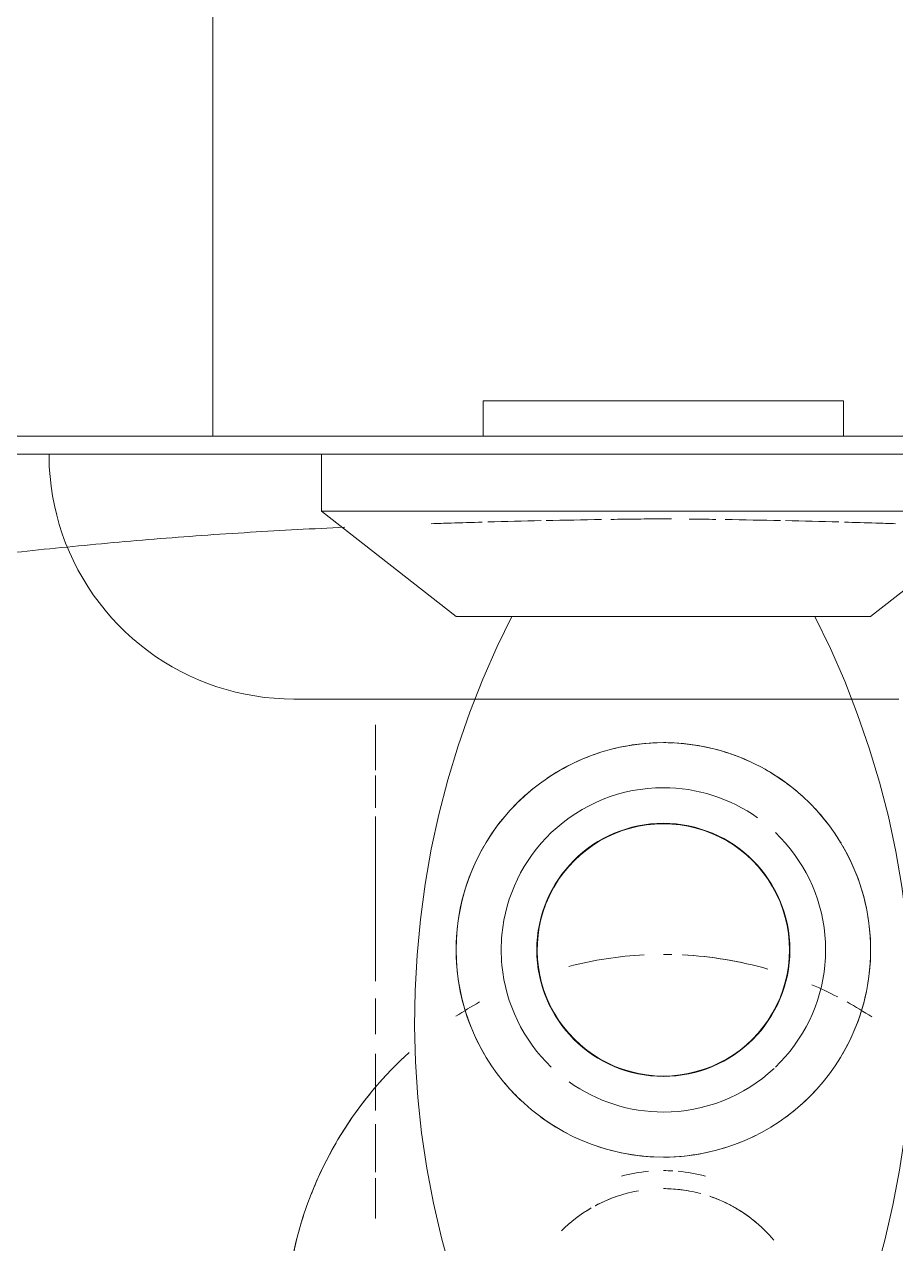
# Model space of a CAD drawing. Header units: millimetres. Extents: x -4000 to 187956, y -58990 to 162485.
# Drawn here: x 157898.7 to 157947, y 1854.7 to 1922.4 of the extents above; entities that cross this region are included whole.
import ezdxf

# ---------------------------------------------------------------- set-up
doc = ezdxf.new("R2010")
doc.units = ezdxf.units.MM
doc.layers.add('A-WALL', color=113, linetype='Continuous', lineweight=13)
doc.layers.add('P-SANR-FIXT', color=6, linetype='Continuous', lineweight=9)

# ---------------------------------------------------------------- blocks, each defined once
blk = doc.blocks.new('C307 - C307-V894-FFS - TANG 1')
at = {"layer": 'P-SANR-FIXT', "color": 90}
for p, q in [((15.976, 40.17), (15.976, 42.403)), ((15.976, 37.168), (15.976, 39.833)), ((-13.064, 13.585), (-12.422, 13.585)), ((-11.296, 13.585), (-9.529, 13.585)), ((-11.078, 13.585), (-10.379, 13.585)), ((-10.379, 13.585), (-9.664, 13.585)), ((-9.664, 13.585), (-8.933, 13.585)), ((-8.733, 13.585), (-9.468, 13.585)), ((-8.933, 13.585), (-8.188, 13.585)), ((-7.985, 13.585), (-8.733, 13.585)), ((-8.188, 13.585), (-7.43, 13.585)), ((-7.223, 13.585), (-7.985, 13.585)), ((-7.43, 13.585), (-6.66, 13.585)), ((-6.45, 13.585), (-7.223, 13.585)), ((-6.66, 13.585), (-5.879, 13.585)), ((-5.666, 13.585), (-6.45, 13.585)), ((-5.902, 13.585), (-3.217, 13.585)), ((-5.879, 13.585), (-5.089, 13.585)), ((-4.874, 13.585), (-5.666, 13.585)), ((-4.073, 13.585), (-4.874, 13.585)), ((-4.634, 13.585), (-3.217, 13.585)), ((-3.267, 13.585), (-4.073, 13.585)), ((-3.485, 13.585), (-2.674, 13.585)), ((-2.455, 13.585), (-3.267, 13.585)), ((-2.674, 13.585), (-1.859, 13.585)), ((-1.639, 13.585), (-2.455, 13.585)), ((-2.426, 13.585), (-1.094, 13.585)), ((-2.426, 13.585), (-1.094, 13.585)), ((-0.82, 13.585), (-1.639, 13.585)), ((0, 13.585), (-0.82, 13.585)), ((-0.484, 13.585), (0, 13.585)), ((-0.484, 13.585), (0, 13.585)), ((-0.221, 13.585), (0, 13.585)), ((0, 13.585), (0.82, 13.585)), ((0.221, 13.585), (0, 13.585)), ((0, 13.585), (1.403, 13.585)), ((0, 13.585), (1.403, 13.585)), ((1.041, 13.585), (0.221, 13.585)), ((0.82, 13.585), (1.639, 13.585)), ((1.859, 13.585), (1.041, 13.585)), ((1.639, 13.585), (2.455, 13.585)), ((2.674, 13.585), (1.859, 13.585)), ((2.455, 13.585), (3.267, 13.585)), ((3.485, 13.585), (2.674, 13.585)), ((3.267, 13.585), (4.073, 13.585)), ((4.29, 13.585), (3.485, 13.585)), ((4.073, 13.585), (4.874, 13.585)), ((5.089, 13.585), (4.29, 13.585)), ((4.874, 13.585), (5.666, 13.585)), ((5.879, 13.585), (5.089, 13.585)), ((5.666, 13.585), (6.45, 13.585)), ((6.45, 13.585), (7.223, 13.585)), ((7.223, 13.585), (7.985, 13.585)), ((7.985, 13.585), (8.423, 13.585)), ((8.423, 13.585), (8.188, 13.585)), ((8.423, 13.585), (8.733, 13.585)), ((8.733, 13.585), (9.468, 13.585)), ((9.468, 13.585), (10.188, 13.585)), ((9.73, 13.585), (11.296, 13.585)), ((10.188, 13.585), (10.891, 13.585)), ((10.891, 13.585), (11.577, 13.585)), ((11.577, 13.585), (12.245, 13.585)), ((12.245, 13.585), (12.893, 13.585)), ((13.283, 13.585), (15.976, 13.585)), ((23.733, 13.196), (24.258, 13.056)), ((0, 9), (-0.527, 9)), ((0, 9), (-0.527, 9)), ((32.959, 5.425), (33.166, 4.923)), ((0, 3.149), (-0.484, 3.149)), ((-13.657, 0), (-10.568, 0)), ((-12.054, 0), (-10.568, 0)), ((-10.34, 0), (-11.803, 0)), ((-10.34, 0), (-11.803, 0)), ((-10.372, 0), (-7.347, 0)), ((-10.372, 0), (-7.347, 0)), ((-7.098, 0), (-10.144, 0)), ((-7.098, 0), (-10.144, 0)), ((-6.748, 0), (-5.35, 0)), ((-6.731, 0), (-5.35, 0)), ((-5.152, 0), (-6.47, 0)), ((-5.152, 0), (-6.47, 0)), ((-5.215, 0), (-3.507, 0)), ((-5.215, 0), (-3.507, 0)), ((-3.383, 0), (-5.023, 0)), ((-3.383, 0), (-5.023, 0)), ((-2.707, 0), (0, 0)), ((-2.707, 0), (0, 0)), ((0, 0), (-2.613, 0)), ((0, 0), (-2.613, 0)), ((0, 0), (4.469, 0)), ((0, 0), (4.469, 0)), ((4.307, 0), (0, 0)), ((4.307, 0), (0, 0)), ((6.47, 0), (5.152, 0)), ((6.47, 0), (5.152, 0)), ((5.35, 0), (6.731, 0)), ((5.35, 0), (7.347, 0)), ((8.593, 0), (7.098, 0)), ((8.593, 0), (7.098, 0)), ((7.347, 0), (8.823, 0)), ((7.347, 0), (8.823, 0)), ((12.5, 0), (8.631, 0)), ((12.5, 0), (8.631, 0)), ((8.86, 0), (12.771, 0)), ((8.86, 0), (13.657, 0)), ((17.103, 0), (13.492, 0)), ((17.103, 0), (13.492, 0)), ((13.657, 0), (17.044, 0)), ((17.044, 0), (17.337, 0)), ((17.044, 0), (17.337, 0)), ((17.678, 0), (17.32, 0)), ((17.678, 0), (17.32, 0)), ((20.662, 0), (17.678, 0)), ((20.662, 0), (17.678, 0)), ((17.823, 0), (21.156, 0)), ((23.463, 0), (21.651, 0)), ((23.463, 0), (21.651, 0)), ((22.398, 0), (24.104, 0)), ((25, 0), (24.148, 0)), ((25, 0), (24.148, 0)), ((25.777, 0), (29.34, 0)), ((29.522, 0), (34.089, 0)), ((-0.441, -2.966), (0, -2.966))]:
    blk.add_line(p, q, dxfattribs=at)
at = {"layer": 'P-SANR-FIXT', "color": 254}
for p, q in [((15.976, 33.272), (15.976, 36.418)), ((15.976, 30.203), (15.976, 32.174)), ((15.976, 20.098), (15.976, 29.239)), ((15.976, 17.832), (15.976, 19.62)), ((15.976, 15.009), (15.976, 17.532)), ((-12.245, 13.585), (-12.893, 13.585)), ((-11.577, 13.585), (-12.245, 13.585)), ((-10.891, 13.585), (-11.577, 13.585)), ((-11.296, 13.585), (-9.529, 13.585)), ((-10.188, 13.585), (-10.891, 13.585)), ((-9.468, 13.585), (-10.188, 13.585)), ((10.379, 13.585), (9.664, 13.585)), ((9.73, 13.585), (11.296, 13.585)), ((11.078, 13.585), (10.379, 13.585)), ((11.759, 13.585), (11.078, 13.585)), ((12.422, 13.585), (11.759, 13.585)), ((13.064, 13.585), (12.422, 13.585)), ((12.893, 13.585), (13.52, 13.585)), ((13.686, 13.585), (13.064, 13.585)), ((13.154, 13.585), (15.976, 13.585)), ((13.52, 13.585), (14.126, 13.585)), ((14.285, 13.585), (13.686, 13.585)), ((14.126, 13.585), (14.709, 13.585)), ((14.862, 13.585), (14.285, 13.585)), ((14.709, 13.585), (15.268, 13.585)), ((15.415, 13.585), (14.862, 13.585)), ((15.268, 13.585), (15.803, 13.585)), ((15.943, 13.585), (15.415, 13.585)), ((15.803, 13.585), (16.313, 13.585)), ((16.446, 13.585), (15.943, 13.585)), ((16.313, 13.585), (16.797, 13.585)), ((16.923, 13.585), (16.446, 13.585)), ((16.797, 13.585), (17.253, 13.585)), ((17.372, 13.585), (16.923, 13.585)), ((17.253, 13.585), (17.683, 13.585)), ((17.794, 13.585), (17.372, 13.585)), ((17.683, 13.585), (18.084, 13.585)), ((18.187, 13.585), (17.794, 13.585)), ((18.084, 13.585), (18.456, 13.585)), ((18.551, 13.585), (18.187, 13.585)), ((18.456, 13.585), (18.798, 13.585)), ((18.885, 13.585), (18.551, 13.585)), ((18.798, 13.585), (19.11, 13.585)), ((19.19, 13.585), (18.885, 13.585)), ((19.11, 13.585), (19.392, 13.585)), ((19.463, 13.585), (19.19, 13.585)), ((19.392, 13.585), (19.643, 13.585)), ((19.705, 13.585), (19.463, 13.585)), ((19.643, 13.585), (19.862, 13.585)), ((19.916, 13.585), (19.705, 13.585)), ((19.862, 13.585), (20.05, 13.585)), ((20.095, 13.585), (19.916, 13.585)), ((20.05, 13.585), (20.206, 13.585)), ((20.242, 13.585), (20.095, 13.585)), ((20.206, 13.585), (20.329, 13.585)), ((20.356, 13.585), (20.242, 13.585)), ((20.329, 13.585), (20.419, 13.585)), ((20.438, 13.585), (20.356, 13.585)), ((20.419, 13.585), (20.477, 13.585)), ((20.487, 13.585), (20.438, 13.585)), ((20.477, 13.585), (20.503, 13.585)), ((20.504, 13.585), (20.487, 13.585)), ((20.504, 13.585), (21.047, 13.574)), ((21.047, 13.574), (21.59, 13.541)), ((21.59, 13.541), (22.13, 13.487)), ((22.13, 13.487), (22.668, 13.411)), ((22.668, 13.411), (23.203, 13.314)), ((23.203, 13.314), (23.733, 13.196)), ((24.258, 13.056), (24.777, 12.895)), ((24.777, 12.895), (25.289, 12.714)), ((25.289, 12.714), (25.794, 12.513)), ((25.794, 12.513), (26.29, 12.291)), ((26.29, 12.291), (26.777, 12.05)), ((26.777, 12.05), (27.254, 11.789)), ((27.254, 11.789), (27.72, 11.51)), ((27.72, 11.51), (28.174, 11.212)), ((28.174, 11.212), (28.617, 10.896)), ((28.617, 10.896), (29.046, 10.563)), ((29.046, 10.563), (29.462, 10.213)), ((29.462, 10.213), (29.863, 9.847)), ((29.863, 9.847), (30.249, 9.465)), ((-6.261, 9), (-7.971, 9)), ((-5.957, 9), (-7.283, 9)), ((-2.976, 9), (-5.75, 9)), ((-2.947, 9), (-5.52, 9)), ((-0.527, 9), (-2.203, 9)), ((-0.527, 9), (-2.191, 9)), ((0, 9), (-0.527, 9)), ((2.191, 9), (0, 9)), ((2.203, 9), (0, 9)), ((5.52, 9), (2.947, 9)), ((5.75, 9), (2.976, 9)), ((7.283, 9), (5.957, 9)), ((7.971, 9), (6.261, 9)), ((30.249, 9.465), (30.62, 9.067)), ((30.62, 9.067), (30.974, 8.656)), ((30.974, 8.656), (31.312, 8.23)), ((31.312, 8.23), (31.633, 7.791)), ((31.633, 7.791), (31.935, 7.34)), ((31.935, 7.34), (32.22, 6.877)), ((32.22, 6.877), (32.485, 6.403)), ((32.485, 6.403), (32.732, 5.919)), ((32.732, 5.919), (32.959, 5.425)), ((33.166, 4.923), (33.352, 4.412)), ((33.352, 4.412), (33.518, 3.895)), ((33.518, 3.895), (33.664, 3.371)), ((-4.704, 3.149), (-13.418, 3.149)), ((-0.484, 3.149), (-3.702, 3.149)), ((13.418, 3.149), (0, 3.149)), ((33.664, 3.371), (33.788, 2.842)), ((33.788, 2.842), (33.891, 2.309)), ((33.891, 2.309), (33.973, 1.772)), ((33.973, 1.772), (34.033, 1.232)), ((34.033, 1.232), (34.071, 0.69)), ((34.071, 0.69), (34.088, 0.147)), ((-7.262, 0), (-3.702, 0)), ((-5, 0), (-6.74, 0)), ((-3.382, 0), (-5, 0)), ((-2.864, 0), (0, 0)), ((0, 0), (-2.588, 0)), ((0, 0), (4.704, 0)), ((2.588, 0), (0, 0)), ((4.308, 0), (2.588, 0)), ((7.071, 0), (5, 0)), ((5.475, 0), (7.632, 0)), ((13.657, 0), (17.044, 0)), ((17.337, 0), (29.34, 0)), ((29.522, 0), (34.089, 0)), ((34.088, 0.147), (34.089, 0)), ((-7.071, -2.966), (-5, -2.966)), ((-5, -2.966), (-0.441, -2.966)), ((0, -2.966), (5, -2.966)), ((5, -2.966), (7.071, -2.966))]:
    blk.add_line(p, q, dxfattribs=at)
at = {"layer": 'P-SANR-FIXT', "color": 250}
for p, q in [((-11.5, 9), (-18.977, 3.149)), ((-0.527, 9), (-11.5, 9)), ((11.5, 9), (0, 9)), ((18.977, 3.149), (11.5, 9)), ((0, 3.149), (-18.977, 3.149)), ((18.977, 3.149), (0, 3.149)), ((18.977, 0), (18.977, 3.149)), ((-18.977, 0), (0, 0)), ((0, 0), (18.977, 0))]:
    blk.add_line(p, q, dxfattribs=at)
at = {"layer": 'P-SANR-FIXT', "color": 253}
for p, q in [((-8.132, 9), (-9.959, 9)), ((-5.957, 9), (-7.283, 9)), ((-2.947, 9), (-5.52, 9)), ((-0.527, 9), (-2.191, 9)), ((0, 9), (-0.527, 9)), ((2.191, 9), (0, 9)), ((5.52, 9), (2.947, 9)), ((7.283, 9), (5.957, 9)), ((9.959, 9), (8.905, 9)), ((17.532, 3.149), (13.418, 3.149)), ((18.977, 3.149), (18.612, 3.149)), ((-13.418, 0), (-7.632, 0)), ((-7.071, 0), (-10, 0)), ((-7.071, 0), (-10, 0)), ((-3.382, 0), (-6.74, 0)), ((4.308, 0), (-2.588, 0)), ((8.576, 0), (5, 0)), ((8.576, 0), (7.071, 0)), ((7.632, 0), (13.418, 0)), ((10, 0), (8.66, 0)), ((10, 0), (8.66, 0))]:
    blk.add_line(p, q, dxfattribs=at)
at = {"layer": 'P-SANR-FIXT', "color": 252}
for p, q in [((-10, -0.999), (-10, -2.966)), ((10, -2.966), (10, -0.999)), ((25, -23.855), (25, -0.999)), ((-10, -2.966), (10, -2.966)), ((-10, -2.966), (-7.071, -2.966)), ((7.071, -2.966), (10, -2.966))]:
    blk.add_line(p, q, dxfattribs=at)
at = {"layer": 'P-SANR-FIXT', "color": 250, "flags": 128}
for points in [[(-8.41, 9), (-9.272, 10.778), (-10.063, 12.59), (-10.781, 14.432), (-11.424, 16.3), (-11.993, 18.194), (-12.485, 20.108), (-12.9, 22.04), (-13.237, 23.988), (-13.497, 25.947), (-13.678, 27.916), (-13.779, 29.889), (-13.802, 31.866), (-13.746, 33.842), (-13.611, 35.814), (-13.397, 37.779), (-13.105, 39.733), (-12.735, 41.675), (-12.287, 43.6), (-11.763, 45.506), (-11.163, 47.389)], [(11.205, 47.267), (11.8, 45.383), (12.319, 43.475), (12.761, 41.549), (13.126, 39.607), (13.414, 37.651), (13.622, 35.686), (13.752, 33.713), (13.803, 31.737), (13.775, 29.761), (13.668, 27.787), (13.482, 25.82), (13.218, 23.861), (12.875, 21.914), (12.455, 19.983), (11.958, 18.07), (11.385, 16.178), (10.736, 14.311), (10.014, 12.471), (9.219, 10.662), (8.41, 9)]]:
    blk.add_lwpolyline(points, dxfattribs=at)
at = {"layer": 'P-SANR-FIXT', "color": 90, "flags": 128}
for points in [[(-12.422, 13.585), (-11.759, 13.585), (-11.078, 13.585)], [(-5.089, 13.585), (-4.29, 13.585), (-3.485, 13.585)], [(-1.859, 13.585), (-1.041, 13.585), (-0.221, 13.585)], [(8.188, 13.585), (7.43, 13.585), (6.66, 13.585), (5.879, 13.585)], [(9.664, 13.585), (8.933, 13.585), (8.423, 13.585)]]:
    blk.add_lwpolyline(points, dxfattribs=at)
at = {"layer": 'P-SANR-FIXT', "color": 250}
for centre, radius, start, end in [((0, 48.75), 21, 312.16994, 12.26535), ((0, 27.5), 11.5, 90, 270), ((0, 27.5), 11.5, 270, 90), ((0, 27.5), 9, 90, 133.04173), ((0, 27.5), 9, 90, 133.04173), ((0, 27.5), 9, 54.47282, 90), ((0, 27.5), 9, 54.47282, 90), ((0, 27.5), 7.022, 90, 270), ((0, 27.5), 7.022, 270, 90), ((0, 27.5), 9, 174.64349, 185.35651), ((0, 27.5), 9, 174.64349, 185.35651), ((0, 27.5), 9, 354.64349, 5.35651), ((0, 27.5), 9, 354.64349, 5.35651), ((0, 27.5), 9, 270, 313.69491), ((0, 27.5), 9, 270, 313.69491), ((0, 27.5), 9, 234.47282, 270), ((0, 27.5), 9, 234.47282, 270)]:
    blk.add_arc(centre, radius, start, end, dxfattribs=at)
at = {"layer": 'P-SANR-FIXT', "color": 254}
for centre, radius, start, end in [((0, 48.75), 21, 342, 360), ((0, 48.75), 8, 240.50374, 251.25615), ((0, 48.75), 8, 288.67702, 298.15059), ((0, 48.75), 21, 329.85791, 339.34664), ((0, 48.75), 8, 255, 264.13501), ((0, 48.75), 8, 266.84147, 270), ((0, 27.5), 11.5, 90, 116.42096), ((0, 27.5), 11.5, 69.07869, 87.40312), ((0, 48.75), 21, 312.96542, 329.3027), ((0, 27.5), 11.5, 53.63975, 62.28149), ((0, 27.5), 11.5, 126.4043, 137.65084), ((0, 27.5), 11.5, 40.04455, 47.08997), ((0, 27.5), 7, 90, 150), ((0, 27.5), 7, 30, 90), ((0, 27.5), 11.5, 150, 210), ((0, 27.5), 11.5, 330, 30), ((0, 48.75), 21, 242.55135, 246.8923), ((0, 48.75), 21, 253.96386, 267.11157), ((0, 48.75), 21, 272.88843, 284.46483), ((0, 27.5), 7, 210, 270), ((0, 27.5), 7, 270, 330), ((0, 27.5), 7, 330, 331.20218), ((0, 27.5), 11.5, 210.98326, 222.82517), ((0, 27.5), 11.5, 319.81002, 328.13595), ((0, 27.5), 11.5, 227.63976, 240.6053), ((0, 27.5), 11.5, 309.07754, 316.60072), ((0, 27.5), 11.5, 287.2715, 304.11776), ((0, 27.5), 11.5, 245.67723, 267.06316), ((0, 27.5), 11.5, 270, 283.83589)]:
    blk.add_arc(centre, radius, start, end, dxfattribs=at)
at = {"layer": 'P-SANR-FIXT', "color": 90}
for centre, radius, start, end in [((0, 48.75), 8, 225, 240), ((0, 48.75), 8, 300, 315), ((0, 27.5), 11.5, 149.77179, 150), ((0, 27.5), 11.5, 30, 30.22821), ((0, 48.75), 21, 236.5871, 240.95355), ((0, 48.75), 21, 299.04645, 303.24089), ((0, 48.75), 21, 242.55135, 246.8923), ((0, 48.75), 21, 253.96386, 267.05631), ((0, 48.75), 21, 272.88843, 284.46483), ((0, 48.75), 21, 268.72842, 270), ((0, 48.75), 21, 268.72842, 270), ((0, 27.5), 11.5, 267.37334, 270)]:
    blk.add_arc(centre, radius, start, end, dxfattribs=at)
at = {"layer": 'P-SANR-FIXT', "color": 253}
for centre, radius, start, end in [((0, 48.75), 9, 255, 264.75488), ((0, 48.75), 9, 275.24512, 285), ((0, 48.75), 9, 266.64372, 270), ((0, 27.5), 9, 133.69491, 174.64349), ((0, 27.5), 9, 133.69491, 174.64349), ((0, 27.5), 9, 5.35651, 46.30509), ((0, 27.5), 9, 5.35651, 46.30509), ((0, 48.75), 21, 236.5871, 240.95355), ((0, 48.75), 21, 299.04645, 303.24089), ((0, 27.5), 7, 150, 210), ((0, 27.5), 7, 331.20218, 30), ((0, 27.5), 9, 185.35651, 226.30509), ((0, 27.5), 9, 185.35651, 226.30509), ((0, 27.5), 9, 313.69491, 354.64349), ((0, 27.5), 9, 313.69491, 354.64349)]:
    blk.add_arc(centre, radius, start, end, dxfattribs=at)
at = {"layer": 'P-SANR-FIXT', "color": 250}
for points, knots in [([(147.158, 53.548), (141.715, 47.207), (129.301, 35.807), (110.04, 24.615), (92.235, 17.39), (80.045, 13.582), (70.877, 11.275), (65.448, 10.056), (61.248, 9.203), (56.941, 8.397), (52.536, 7.633), (48.753, 7.046), (45.649, 6.609), (43.276, 6.3), (40.864, 6.004), (37.602, 5.618), (33.432, 5.166), (28.273, 4.692), (23.025, 4.319), (19.445, 4.13), (17.669, 4.048)], [-1, -1, -1, -1, -0.8, -0.6, -0.5, -0.4, -0.35, -0.325, -0.3, -0.275, -0.25, -0.225, -0.2125, -0.2, -0.1875, -0.175, -0.15, -0.125, -0.1, -0.07606, -0.07606, -0.07606, -0.07606]), ([(13.761, 0), (14.404, 0), (15.872, 0), (18.13, 0), (20.53, 0), (22.881, 0), (25.948, 0), (29.661, 0), (33.224, 0), (35.989, 0), (38.703, 0), (41.976, 0), (45.718, 0), (49.305, 0), (52.773, 0), (56.114, 0), (60.368, 0), (71.424, 0), (86.209, 0), (99.721, 0), (104.576, 0), (105.935, 0)], [-0.9346148, -0.9346148, -0.9346148, -0.9346148, -0.925, -0.9125, -0.9, -0.8875, -0.875, -0.85, -0.825, -0.8125, -0.8, -0.775, -0.75, -0.725, -0.7, -0.675, -0.65, -0.6, -0.4, -0.2, 0, 0, 0, 0]), ([(13.761, 0), (14.404, 0), (15.872, 0), (18.13, 0), (20.53, 0), (22.881, 0), (25.948, 0), (29.661, 0), (33.224, 0), (35.989, 0), (38.703, 0), (41.976, 0), (45.718, 0), (49.305, 0), (52.773, 0), (56.114, 0), (60.368, 0), (71.424, 0), (86.209, 0), (99.721, 0), (104.576, 0), (105.935, 0)], [-0.9346148, -0.9346148, -0.9346148, -0.9346148, -0.925, -0.9125, -0.9, -0.8875, -0.875, -0.85, -0.825, -0.8125, -0.8, -0.775, -0.75, -0.725, -0.7, -0.675, -0.65, -0.6, -0.4, -0.2, 0, 0, 0, 0])]:
    blk.add_open_spline(points, degree=3, knots=knots, dxfattribs=at)
at = {"layer": 'P-SANR-FIXT', "color": 253}
for points in [[(-6.13, 43.613), (-5.789, 43.207), (-5.408, 42.834), (-4.994, 42.503)], [(1.388, 40.871), (2.22, 41.018), (3.03, 41.299), (3.776, 41.697)], [(-6.781, 3.683), (-7.772, 3.704), (-8.756, 3.728), (-9.733, 3.756)], [(-3.433, 3.621), (-4.464, 3.637), (-5.489, 3.655), (-6.506, 3.677)], [(-1.428, 3.595), (-1.922, 3.6), (-2.415, 3.606), (-2.907, 3.613)], [(0, 3.58), (-0.153, 3.581), (-0.307, 3.583), (-0.46, 3.584)], [(2.907, 3.613), (2.415, 3.606), (1.922, 3.6), (1.428, 3.595)], [(6.506, 3.677), (5.489, 3.655), (4.464, 3.637), (3.433, 3.621)], [(9.733, 3.756), (8.756, 3.728), (7.772, 3.704), (6.781, 3.683)], [(-13.761, 0), (-12.733, 0), (-11.692, 0), (-10.64, 0)], [(-13.761, 0), (-12.733, 0), (-11.692, 0), (-10.64, 0)], [(-10.442, 0), (-9.443, 0), (-8.433, 0), (-7.413, 0)], [(-10.442, 0), (-9.443, 0), (-8.433, 0), (-7.413, 0)]]:
    blk.add_open_spline(points, degree=3, dxfattribs=at)
for points, knots in [([(-4.759, 42.321), (-4.517, 42.141), (-3.831, 41.689), (-3.08, 41.349), (-2.59, 41.181)], [-0.70273633, -0.70273633, -0.70273633, -0.70273633, -0.66666667, -0.60487616, -0.60487616, -0.60487616, -0.60487616]), ([(-10.046, 3.764), (-10.627, 3.781), (-11.575, 3.81), (-12.516, 3.842), (-12.882, 3.854)], [-0.95754419, -0.95754419, -0.95754419, -0.95754419, -0.95, -0.94519309, -0.94519309, -0.94519309, -0.94519309]), ([(12.882, 3.854), (12.516, 3.842), (11.575, 3.81), (10.627, 3.781), (10.046, 3.764)], [-0.05480691, -0.05480691, -0.05480691, -0.05480691, -0.05, -0.04245581, -0.04245581, -0.04245581, -0.04245581]), ([(7.413, 0), (8.501, 0), (10.641, 0), (12.733, 0), (13.761, 0)], [-0.96554428, -0.96554428, -0.96554428, -0.96554428, -0.95, -0.93461475, -0.93461475, -0.93461475, -0.93461475]), ([(7.413, 0), (8.501, 0), (10.641, 0), (12.733, 0), (13.761, 0)], [-0.96554428, -0.96554428, -0.96554428, -0.96554428, -0.95, -0.93461475, -0.93461475, -0.93461475, -0.93461475])]:
    blk.add_open_spline(points, degree=3, knots=knots, dxfattribs=at)
at = {"layer": 'P-SANR-FIXT', "color": 254}
for points in [[(4.001, 41.822), (4.263, 41.974), (4.517, 42.14), (4.76, 42.32)], [(-1.391, 40.872), (-1.076, 40.816), (-0.757, 40.78), (-0.438, 40.762)], [(1.428, 3.595), (0.953, 3.589), (0.477, 3.584), (0, 3.58)], [(-7.042, 0), (-6.503, 0), (-5.96, 0), (-5.414, 0)], [(-7.042, 0), (-6.503, 0), (-5.96, 0), (-5.414, 0)], [(-5.279, 0), (-4.71, 0), (-4.137, 0), (-3.562, 0)], [(-5.279, 0), (-4.71, 0), (-4.137, 0), (-3.562, 0)], [(-2.755, 0), (-1.845, 0), (-0.926, 0), (0, 0)], [(-2.755, 0), (-1.845, 0), (-0.926, 0), (0, 0)], [(0, 0), (1.532, 0), (3.041, 0), (4.529, 0)], [(0, 0), (1.532, 0), (3.041, 0), (4.529, 0)], [(5.414, 0), (6.085, 0), (6.751, 0), (7.413, 0)], [(5.414, 0), (6.085, 0), (6.751, 0), (7.413, 0)], [(22.807, 0), (19.775, 0), (16.713, 0), (13.606, 0)], [(22.807, 0), (19.775, 0), (16.713, 0), (13.606, 0)]]:
    blk.add_open_spline(points, degree=3, dxfattribs=at)
at = {"layer": 'P-SANR-FIXT', "color": 90}
for points in [[(-10.455, 0), (-11.511, 0), (-12.562, 0), (-13.608, 0)], [(-10.455, 0), (-11.511, 0), (-12.562, 0), (-13.608, 0)], [(-7.239, 0), (-8.25, 0), (-9.256, 0), (-10.257, 0)], [(-7.239, 0), (-8.25, 0), (-9.256, 0), (-10.257, 0)], [(-5.267, 0), (-5.803, 0), (-6.338, 0), (-6.872, 0)], [(-5.267, 0), (-5.803, 0), (-6.338, 0), (-6.872, 0)], [(-3.453, 0), (-4.015, 0), (-4.575, 0), (-5.134, 0)], [(-3.453, 0), (-4.015, 0), (-4.575, 0), (-5.134, 0)], [(0, 0), (-0.892, 0), (-1.781, 0), (-2.667, 0)], [(0, 0), (-0.892, 0), (-1.781, 0), (-2.667, 0)], [(4.4, 0), (2.942, 0), (1.476, 0), (0, 0)], [(4.4, 0), (2.942, 0), (1.476, 0), (0, 0)], [(7.24, 0), (6.585, 0), (5.928, 0), (5.268, 0)], [(7.24, 0), (6.585, 0), (5.928, 0), (5.268, 0)]]:
    blk.add_open_spline(points, degree=3, dxfattribs=at)
blk.add_open_spline([(13.606, 0), (12.94, 0), (10.833, 0), (8.703, 0), (7.24, 0)], degree=3, knots=[-0.0653715, -0.0653715, -0.0653715, -0.0653715, -0.05555556, -0.03444848, -0.03444848, -0.03444848, -0.03444848], dxfattribs=at)
blk.add_open_spline([(13.606, 0), (12.94, 0), (10.833, 0), (8.703, 0), (7.24, 0)], degree=3, knots=[-0.0653715, -0.0653715, -0.0653715, -0.0653715, -0.05555556, -0.03444848, -0.03444848, -0.03444848, -0.03444848], dxfattribs=at)
at = {"layer": 'P-SANR-FIXT', "color": 254}
blk.add_open_spline([(44.046, 0), (42.383, 0), (38.996, 0), (31.951, 0), (26.491, 0), (22.807, 0)], degree=3, knots=[-0.2222222, -0.2222222, -0.2222222, -0.2222222, -0.1944444, -0.1666667, -0.1111111, -0.1111111, -0.1111111, -0.1111111], dxfattribs=at)
blk.add_open_spline([(44.046, 0), (42.383, 0), (38.996, 0), (31.951, 0), (26.491, 0), (22.807, 0)], degree=3, knots=[-0.2222222, -0.2222222, -0.2222222, -0.2222222, -0.1944444, -0.1666667, -0.1111111, -0.1111111, -0.1111111, -0.1111111], dxfattribs=at)
blk = doc.blocks.new('C307 - C307-V947-FFS - TANG 1')
at = {"layer": 'P-SANR-FIXT', "color": 90}
for p, q in [((15.976, 40.17), (15.976, 42.403)), ((15.976, 37.168), (15.976, 39.833)), ((-13.064, 13.585), (-12.422, 13.585)), ((-12.422, 13.585), (-11.759, 13.585)), ((-11.759, 13.585), (-11.078, 13.585)), ((-11.296, 13.585), (-9.529, 13.585)), ((-11.078, 13.585), (-10.379, 13.585)), ((-10.379, 13.585), (-9.664, 13.585)), ((-9.664, 13.585), (-8.933, 13.585)), ((-8.733, 13.585), (-9.468, 13.585)), ((-8.933, 13.585), (-8.188, 13.585)), ((-7.985, 13.585), (-8.733, 13.585)), ((-8.188, 13.585), (-7.43, 13.585)), ((-7.223, 13.585), (-7.985, 13.585)), ((-7.43, 13.585), (-6.66, 13.585)), ((-6.45, 13.585), (-7.223, 13.585)), ((-5.666, 13.585), (-6.45, 13.585)), ((-5.902, 13.585), (-3.217, 13.585)), ((-4.874, 13.585), (-5.666, 13.585)), ((-5.089, 13.585), (-4.29, 13.585)), ((-4.073, 13.585), (-4.874, 13.585)), ((-4.634, 13.585), (-3.217, 13.585)), ((-4.29, 13.585), (-3.485, 13.585)), ((-3.267, 13.585), (-4.073, 13.585)), ((-3.485, 13.585), (-2.674, 13.585)), ((-2.455, 13.585), (-3.267, 13.585)), ((-2.674, 13.585), (-1.859, 13.585)), ((-1.639, 13.585), (-2.455, 13.585)), ((-2.426, 13.585), (-1.094, 13.585)), ((-2.426, 13.585), (-1.094, 13.585)), ((-1.859, 13.585), (-1.041, 13.585)), ((-0.82, 13.585), (-1.639, 13.585)), ((-1.041, 13.585), (-0.221, 13.585)), ((0, 13.585), (-0.82, 13.585)), ((-0.484, 13.585), (0, 13.585)), ((-0.484, 13.585), (0, 13.585)), ((-0.221, 13.585), (0, 13.585)), ((0, 13.585), (0.82, 13.585)), ((0.221, 13.585), (0, 13.585)), ((0, 13.585), (1.403, 13.585)), ((0, 13.585), (1.403, 13.585)), ((1.041, 13.585), (0.221, 13.585)), ((0.82, 13.585), (1.639, 13.585)), ((1.859, 13.585), (1.041, 13.585)), ((1.639, 13.585), (2.455, 13.585)), ((2.674, 13.585), (1.859, 13.585)), ((2.455, 13.585), (3.267, 13.585)), ((3.485, 13.585), (2.674, 13.585)), ((3.267, 13.585), (4.073, 13.585)), ((4.29, 13.585), (3.485, 13.585)), ((4.073, 13.585), (4.874, 13.585)), ((5.089, 13.585), (4.29, 13.585)), ((4.874, 13.585), (5.666, 13.585)), ((5.879, 13.585), (5.089, 13.585)), ((5.666, 13.585), (6.45, 13.585)), ((6.66, 13.585), (5.879, 13.585)), ((6.45, 13.585), (7.223, 13.585)), ((7.43, 13.585), (6.66, 13.585)), ((7.223, 13.585), (7.985, 13.585)), ((8.188, 13.585), (7.43, 13.585)), ((7.985, 13.585), (8.423, 13.585)), ((8.423, 13.585), (8.188, 13.585)), ((8.423, 13.585), (8.733, 13.585)), ((8.933, 13.585), (8.423, 13.585)), ((8.733, 13.585), (9.468, 13.585)), ((9.664, 13.585), (8.933, 13.585)), ((9.468, 13.585), (10.188, 13.585)), ((9.73, 13.585), (11.296, 13.585)), ((10.188, 13.585), (10.891, 13.585)), ((10.891, 13.585), (11.577, 13.585)), ((11.577, 13.585), (12.245, 13.585)), ((12.245, 13.585), (12.893, 13.585)), ((13.283, 13.585), (15.976, 13.585)), ((23.733, 13.196), (24.258, 13.056)), ((0, 9), (-0.527, 9)), ((0, 9), (-0.527, 9)), ((32.959, 5.425), (33.166, 4.923)), ((0, 3.149), (-0.484, 3.149)), ((-13.657, 0), (-10.568, 0)), ((-12.054, 0), (-10.568, 0)), ((-10.34, 0), (-11.803, 0)), ((-10.34, 0), (-11.803, 0)), ((-10.372, 0), (-7.347, 0)), ((-10.372, 0), (-7.347, 0)), ((-7.098, 0), (-10.144, 0)), ((-7.098, 0), (-10.144, 0)), ((-6.748, 0), (-5.35, 0)), ((-6.731, 0), (-5.35, 0)), ((-5.152, 0), (-6.47, 0)), ((-5.152, 0), (-6.47, 0)), ((-5.215, 0), (-3.507, 0)), ((-5.215, 0), (-3.507, 0)), ((-3.383, 0), (-5.023, 0)), ((-3.383, 0), (-5.023, 0)), ((-2.707, 0), (0, 0)), ((-2.707, 0), (0, 0)), ((4.307, 0), (-2.613, 0)), ((0, 0), (-2.613, 0)), ((0, 0), (4.469, 0)), ((0, 0), (4.469, 0)), ((4.307, 0), (0, 0)), ((6.47, 0), (5.152, 0)), ((6.47, 0), (5.152, 0)), ((5.35, 0), (6.731, 0)), ((5.35, 0), (7.347, 0)), ((8.593, 0), (7.098, 0)), ((8.593, 0), (7.098, 0)), ((7.347, 0), (8.823, 0)), ((7.347, 0), (8.823, 0)), ((12.5, 0), (8.631, 0)), ((12.5, 0), (8.631, 0)), ((8.86, 0), (12.771, 0)), ((8.86, 0), (13.657, 0)), ((17.103, 0), (13.492, 0)), ((17.103, 0), (13.492, 0)), ((13.657, 0), (17.044, 0)), ((17.044, 0), (17.337, 0)), ((17.044, 0), (17.337, 0)), ((17.678, 0), (17.32, 0)), ((17.678, 0), (17.32, 0)), ((20.662, 0), (17.678, 0)), ((20.662, 0), (17.678, 0)), ((17.823, 0), (21.156, 0)), ((23.463, 0), (21.651, 0)), ((23.463, 0), (21.651, 0)), ((22.398, 0), (24.104, 0)), ((25, 0), (24.148, 0)), ((25, 0), (24.148, 0)), ((25.777, 0), (29.34, 0)), ((29.522, 0), (34.089, 0)), ((-0.441, -2.966), (0, -2.966))]:
    blk.add_line(p, q, dxfattribs=at)
at = {"layer": 'P-SANR-FIXT', "color": 254}
for p, q in [((15.976, 33.272), (15.976, 36.418)), ((15.976, 30.203), (15.976, 32.174)), ((15.976, 20.098), (15.976, 29.239)), ((15.976, 17.832), (15.976, 19.62)), ((15.976, 15.009), (15.976, 17.532)), ((-12.245, 13.585), (-12.893, 13.585)), ((-11.577, 13.585), (-12.245, 13.585)), ((-10.891, 13.585), (-11.577, 13.585)), ((-11.296, 13.585), (-9.529, 13.585)), ((-10.188, 13.585), (-10.891, 13.585)), ((-9.468, 13.585), (-10.188, 13.585)), ((10.379, 13.585), (9.664, 13.585)), ((9.73, 13.585), (11.296, 13.585)), ((11.078, 13.585), (10.379, 13.585)), ((11.759, 13.585), (11.078, 13.585)), ((12.422, 13.585), (11.759, 13.585)), ((13.064, 13.585), (12.422, 13.585)), ((12.893, 13.585), (13.52, 13.585)), ((13.686, 13.585), (13.064, 13.585)), ((13.154, 13.585), (15.976, 13.585)), ((13.52, 13.585), (14.126, 13.585)), ((14.285, 13.585), (13.686, 13.585)), ((14.126, 13.585), (14.709, 13.585)), ((14.862, 13.585), (14.285, 13.585)), ((14.709, 13.585), (15.268, 13.585)), ((15.415, 13.585), (14.862, 13.585)), ((15.268, 13.585), (15.803, 13.585)), ((15.943, 13.585), (15.415, 13.585)), ((15.803, 13.585), (16.313, 13.585)), ((16.446, 13.585), (15.943, 13.585)), ((16.313, 13.585), (16.797, 13.585)), ((16.923, 13.585), (16.446, 13.585)), ((16.797, 13.585), (17.253, 13.585)), ((17.372, 13.585), (16.923, 13.585)), ((17.253, 13.585), (17.683, 13.585)), ((17.794, 13.585), (17.372, 13.585)), ((17.683, 13.585), (18.084, 13.585)), ((18.187, 13.585), (17.794, 13.585)), ((18.084, 13.585), (18.456, 13.585)), ((18.551, 13.585), (18.187, 13.585)), ((18.456, 13.585), (18.798, 13.585)), ((18.885, 13.585), (18.551, 13.585)), ((18.798, 13.585), (19.11, 13.585)), ((19.19, 13.585), (18.885, 13.585)), ((19.11, 13.585), (19.392, 13.585)), ((19.463, 13.585), (19.19, 13.585)), ((19.392, 13.585), (19.643, 13.585)), ((19.705, 13.585), (19.463, 13.585)), ((19.643, 13.585), (19.862, 13.585)), ((19.916, 13.585), (19.705, 13.585)), ((19.862, 13.585), (20.05, 13.585)), ((20.095, 13.585), (19.916, 13.585)), ((20.05, 13.585), (20.206, 13.585)), ((20.242, 13.585), (20.095, 13.585)), ((20.206, 13.585), (20.329, 13.585)), ((20.356, 13.585), (20.242, 13.585)), ((20.329, 13.585), (20.419, 13.585)), ((20.438, 13.585), (20.356, 13.585)), ((20.419, 13.585), (20.477, 13.585)), ((20.487, 13.585), (20.438, 13.585)), ((20.477, 13.585), (20.503, 13.585)), ((20.504, 13.585), (20.487, 13.585)), ((20.504, 13.585), (21.047, 13.574)), ((21.047, 13.574), (21.59, 13.541)), ((21.59, 13.541), (22.13, 13.487)), ((22.13, 13.487), (22.668, 13.411)), ((22.668, 13.411), (23.203, 13.314)), ((23.203, 13.314), (23.733, 13.196)), ((24.258, 13.056), (24.777, 12.895)), ((24.777, 12.895), (25.289, 12.714)), ((25.289, 12.714), (25.794, 12.513)), ((25.794, 12.513), (26.29, 12.291)), ((26.29, 12.291), (26.777, 12.05)), ((26.777, 12.05), (27.254, 11.789)), ((27.254, 11.789), (27.72, 11.51)), ((27.72, 11.51), (28.174, 11.212)), ((28.174, 11.212), (28.617, 10.896)), ((28.617, 10.896), (29.046, 10.563)), ((29.046, 10.563), (29.462, 10.213)), ((29.462, 10.213), (29.863, 9.847)), ((29.863, 9.847), (30.249, 9.465)), ((-6.261, 9), (-7.971, 9)), ((-5.957, 9), (-7.283, 9)), ((-2.976, 9), (-5.75, 9)), ((-2.947, 9), (-5.52, 9)), ((-0.527, 9), (-2.203, 9)), ((-0.527, 9), (-2.191, 9)), ((0, 9), (-0.527, 9)), ((2.191, 9), (0, 9)), ((2.203, 9), (0, 9)), ((5.52, 9), (2.947, 9)), ((5.75, 9), (2.976, 9)), ((7.283, 9), (5.957, 9)), ((7.971, 9), (6.261, 9)), ((30.249, 9.465), (30.62, 9.067)), ((30.62, 9.067), (30.974, 8.656)), ((30.974, 8.656), (31.312, 8.23)), ((31.312, 8.23), (31.633, 7.791)), ((31.633, 7.791), (31.935, 7.34)), ((31.935, 7.34), (32.22, 6.877)), ((32.22, 6.877), (32.485, 6.403)), ((32.485, 6.403), (32.732, 5.919)), ((32.732, 5.919), (32.959, 5.425)), ((33.166, 4.923), (33.352, 4.412)), ((33.352, 4.412), (33.518, 3.895)), ((33.518, 3.895), (33.664, 3.371)), ((-4.704, 3.149), (-13.418, 3.149)), ((-0.484, 3.149), (-3.702, 3.149)), ((13.418, 3.149), (0, 3.149)), ((33.664, 3.371), (33.788, 2.842)), ((33.788, 2.842), (33.891, 2.309)), ((33.891, 2.309), (33.973, 1.772)), ((33.973, 1.772), (34.033, 1.232)), ((34.033, 1.232), (34.071, 0.69)), ((34.071, 0.69), (34.088, 0.147)), ((-7.262, 0), (-3.702, 0)), ((-5, 0), (-6.74, 0)), ((-3.382, 0), (-5, 0)), ((-2.864, 0), (0, 0)), ((0, 0), (-2.588, 0)), ((0, 0), (4.704, 0)), ((2.588, 0), (0, 0)), ((4.308, 0), (2.588, 0)), ((7.071, 0), (5, 0)), ((5.475, 0), (7.632, 0)), ((13.657, 0), (17.044, 0)), ((17.337, 0), (29.34, 0)), ((29.522, 0), (34.089, 0)), ((34.088, 0.147), (34.089, 0)), ((-7.071, -2.966), (-0.441, -2.966)), ((0, -2.966), (7.071, -2.966))]:
    blk.add_line(p, q, dxfattribs=at)
at = {"layer": 'P-SANR-FIXT', "color": 250}
for p, q in [((-11.5, 9), (-18.977, 3.149)), ((-0.527, 9), (-11.5, 9)), ((11.5, 9), (0, 9)), ((18.977, 3.149), (11.5, 9)), ((0, 3.149), (-18.977, 3.149)), ((18.977, 3.149), (0, 3.149)), ((18.977, 0), (18.977, 3.149)), ((-18.977, 0), (0, 0)), ((0, 0), (18.977, 0))]:
    blk.add_line(p, q, dxfattribs=at)
at = {"layer": 'P-SANR-FIXT', "color": 253}
for p, q in [((-8.132, 9), (-9.959, 9)), ((-5.957, 9), (-7.283, 9)), ((-2.947, 9), (-5.52, 9)), ((-0.527, 9), (-2.191, 9)), ((0, 9), (-0.527, 9)), ((2.191, 9), (0, 9)), ((5.52, 9), (2.947, 9)), ((7.283, 9), (5.957, 9)), ((9.959, 9), (8.905, 9)), ((17.532, 3.149), (13.418, 3.149)), ((18.977, 3.149), (18.612, 3.149)), ((-13.418, 0), (-7.632, 0)), ((-7.071, 0), (-10, 0)), ((-7.071, 0), (-10, 0)), ((-3.382, 0), (-6.74, 0)), ((4.308, 0), (-2.588, 0)), ((8.576, 0), (5, 0)), ((8.576, 0), (7.071, 0)), ((7.632, 0), (13.418, 0)), ((10, 0), (8.66, 0)), ((10, 0), (8.66, 0))]:
    blk.add_line(p, q, dxfattribs=at)
at = {"layer": 'P-SANR-FIXT', "color": 252}
for p, q in [((-10, -0.999), (-10, -2.966)), ((10, -2.966), (10, -0.999)), ((25, -23.855), (25, -0.999)), ((-10, -2.966), (10, -2.966)), ((-10, -2.966), (-7.071, -2.966)), ((7.071, -2.966), (10, -2.966))]:
    blk.add_line(p, q, dxfattribs=at)
at = {"layer": 'P-SANR-FIXT', "color": 250, "flags": 128}
for points in [[(-8.41, 9), (-9.272, 10.778), (-10.063, 12.59), (-10.781, 14.432), (-11.424, 16.3), (-11.993, 18.194), (-12.485, 20.108), (-12.9, 22.04), (-13.237, 23.988), (-13.497, 25.947), (-13.678, 27.916), (-13.779, 29.889), (-13.802, 31.866), (-13.746, 33.842), (-13.611, 35.814), (-13.397, 37.779), (-13.105, 39.733), (-12.735, 41.675), (-12.287, 43.6), (-11.763, 45.506), (-11.163, 47.389)], [(11.205, 47.267), (11.8, 45.383), (12.319, 43.475), (12.761, 41.549), (13.126, 39.607), (13.414, 37.651), (13.622, 35.686), (13.752, 33.713), (13.803, 31.737), (13.775, 29.761), (13.668, 27.787), (13.482, 25.82), (13.218, 23.861), (12.875, 21.914), (12.455, 19.983), (11.958, 18.07), (11.385, 16.178), (10.736, 14.311), (10.014, 12.471), (9.219, 10.662), (8.41, 9)]]:
    blk.add_lwpolyline(points, dxfattribs=at)
at = {"layer": 'P-SANR-FIXT', "color": 90, "flags": 128}
blk.add_lwpolyline([(-6.66, 13.585), (-5.879, 13.585), (-5.089, 13.585)], dxfattribs=at)
at = {"layer": 'P-SANR-FIXT', "color": 252, "flags": 128}
blk.add_lwpolyline([(25, -52.251), (25, -50.962), (25, -49.629), (25, -48.255), (25, -46.841), (25, -45.391), (25, -43.907), (25, -42.39), (25, -40.844), (25, -39.271), (25, -37.673), (25, -36.053), (25, -34.413), (25, -32.757), (25, -31.086), (25, -29.404), (25, -27.712), (25, -26.015), (25, -24.314), (25, -23.855)], dxfattribs=at)
at = {"layer": 'P-SANR-FIXT', "color": 250}
for centre, radius, start, end in [((0, 48.75), 21, 312.16994, 12.26535), ((0, 27.5), 11.5, 90, 270), ((0, 27.5), 11.5, 270, 90), ((0, 27.5), 9, 90, 133.04173), ((0, 27.5), 9, 90, 133.04173), ((0, 27.5), 9, 54.47282, 90), ((0, 27.5), 9, 54.47282, 90), ((0, 27.5), 7.022, 90, 270), ((0, 27.5), 7.022, 270, 90), ((0, 27.5), 9, 174.64349, 185.35651), ((0, 27.5), 9, 174.64349, 185.35651), ((0, 27.5), 9, 354.64349, 5.35651), ((0, 27.5), 9, 354.64349, 5.35651), ((0, 27.5), 9, 270, 313.69491), ((0, 27.5), 9, 270, 313.69491), ((0, 27.5), 9, 234.47282, 270), ((0, 27.5), 9, 234.47282, 270)]:
    blk.add_arc(centre, radius, start, end, dxfattribs=at)
at = {"layer": 'P-SANR-FIXT', "color": 254}
for centre, radius, start, end in [((0, 48.75), 21, 342, 360), ((0, 48.75), 8, 240.50374, 251.25615), ((0, 48.75), 8, 288.67702, 298.15059), ((0, 48.75), 21, 329.85791, 339.34664), ((0, 48.75), 8, 255, 264.13501), ((0, 48.75), 8, 266.84147, 270), ((0, 27.5), 11.5, 90, 116.42096), ((0, 27.5), 11.5, 69.07869, 87.40312), ((0, 48.75), 21, 312.96542, 329.3027), ((0, 27.5), 11.5, 53.63975, 62.28149), ((0, 27.5), 11.5, 126.4043, 137.65084), ((0, 27.5), 11.5, 40.04455, 47.08997), ((0, 27.5), 7, 90, 150), ((0, 27.5), 7, 30, 90), ((0, 27.5), 11.5, 150, 210), ((0, 27.5), 11.5, 330, 30), ((0, 48.75), 21, 242.55135, 246.8923), ((0, 48.75), 21, 253.96386, 267.11157), ((0, 48.75), 21, 272.88843, 284.46483), ((0, 27.5), 7, 210, 270), ((0, 27.5), 7, 270, 330), ((0, 27.5), 7, 330, 331.20218), ((0, 27.5), 11.5, 210.98326, 222.82517), ((0, 27.5), 11.5, 319.81002, 328.13595), ((0, 27.5), 11.5, 227.63976, 240.6053), ((0, 27.5), 11.5, 309.07754, 316.60072), ((0, 27.5), 11.5, 287.2715, 304.11776), ((0, 27.5), 11.5, 245.67723, 267.06316), ((0, 27.5), 11.5, 270, 283.83589)]:
    blk.add_arc(centre, radius, start, end, dxfattribs=at)
at = {"layer": 'P-SANR-FIXT', "color": 90}
for centre, radius, start, end in [((0, 48.75), 8, 225, 240), ((0, 48.75), 8, 300, 315), ((0, 27.5), 11.5, 149.77179, 150), ((0, 27.5), 11.5, 30, 30.22821), ((0, 48.75), 21, 236.5871, 240.95355), ((0, 48.75), 21, 299.04645, 303.24089), ((0, 48.75), 21, 242.55135, 246.8923), ((0, 48.75), 21, 253.96386, 267.05631), ((0, 48.75), 21, 272.88843, 284.46483), ((0, 48.75), 21, 268.72842, 270), ((0, 48.75), 21, 268.72842, 270), ((0, 27.5), 11.5, 267.37334, 270)]:
    blk.add_arc(centre, radius, start, end, dxfattribs=at)
at = {"layer": 'P-SANR-FIXT', "color": 253}
for centre, radius, start, end in [((0, 48.75), 9, 255, 264.75488), ((0, 48.75), 9, 275.24512, 285), ((0, 48.75), 9, 266.64372, 270), ((0, 27.5), 9, 133.69491, 174.64349), ((0, 27.5), 9, 133.69491, 174.64349), ((0, 27.5), 9, 5.35651, 46.30509), ((0, 27.5), 9, 5.35651, 46.30509), ((0, 48.75), 21, 236.5871, 240.95355), ((0, 48.75), 21, 299.04645, 303.24089), ((0, 27.5), 7, 150, 210), ((0, 27.5), 7, 331.20218, 30), ((0, 27.5), 9, 185.35651, 226.30509), ((0, 27.5), 9, 185.35651, 226.30509), ((0, 27.5), 9, 313.69491, 354.64349), ((0, 27.5), 9, 313.69491, 354.64349)]:
    blk.add_arc(centre, radius, start, end, dxfattribs=at)
at = {"layer": 'P-SANR-FIXT', "color": 250}
for points, knots in [([(147.158, 53.548), (141.715, 47.207), (129.301, 35.807), (110.04, 24.615), (92.235, 17.39), (80.045, 13.582), (70.877, 11.275), (65.448, 10.056), (61.248, 9.203), (56.941, 8.397), (52.536, 7.633), (48.753, 7.046), (45.649, 6.609), (43.276, 6.3), (40.864, 6.004), (37.602, 5.618), (33.432, 5.166), (28.273, 4.692), (23.025, 4.319), (19.445, 4.13), (17.669, 4.048)], [-1, -1, -1, -1, -0.8, -0.6, -0.5, -0.4, -0.35, -0.325, -0.3, -0.275, -0.25, -0.225, -0.2125, -0.2, -0.1875, -0.175, -0.15, -0.125, -0.1, -0.07606, -0.07606, -0.07606, -0.07606]), ([(13.761, 0), (14.404, 0), (15.872, 0), (18.13, 0), (20.53, 0), (22.881, 0), (25.948, 0), (29.661, 0), (33.224, 0), (35.989, 0), (38.703, 0), (41.976, 0), (45.718, 0), (49.305, 0), (52.773, 0), (56.114, 0), (60.368, 0), (71.424, 0), (86.209, 0), (99.721, 0), (104.576, 0), (105.935, 0)], [-0.9346148, -0.9346148, -0.9346148, -0.9346148, -0.925, -0.9125, -0.9, -0.8875, -0.875, -0.85, -0.825, -0.8125, -0.8, -0.775, -0.75, -0.725, -0.7, -0.675, -0.65, -0.6, -0.4, -0.2, 0, 0, 0, 0]), ([(13.761, 0), (14.404, 0), (15.872, 0), (18.13, 0), (20.53, 0), (22.881, 0), (25.948, 0), (29.661, 0), (33.224, 0), (35.989, 0), (38.703, 0), (41.976, 0), (45.718, 0), (49.305, 0), (52.773, 0), (56.114, 0), (60.368, 0), (71.424, 0), (86.209, 0), (99.721, 0), (104.576, 0), (105.935, 0)], [-0.9346148, -0.9346148, -0.9346148, -0.9346148, -0.925, -0.9125, -0.9, -0.8875, -0.875, -0.85, -0.825, -0.8125, -0.8, -0.775, -0.75, -0.725, -0.7, -0.675, -0.65, -0.6, -0.4, -0.2, 0, 0, 0, 0])]:
    blk.add_open_spline(points, degree=3, knots=knots, dxfattribs=at)
at = {"layer": 'P-SANR-FIXT', "color": 253}
for points in [[(-6.13, 43.613), (-5.789, 43.207), (-5.408, 42.834), (-4.994, 42.503)], [(1.388, 40.871), (2.22, 41.018), (3.03, 41.299), (3.776, 41.697)], [(-6.781, 3.683), (-7.772, 3.704), (-8.756, 3.728), (-9.733, 3.756)], [(-3.433, 3.621), (-4.464, 3.637), (-5.489, 3.655), (-6.506, 3.677)], [(-1.428, 3.595), (-1.922, 3.6), (-2.415, 3.606), (-2.907, 3.613)], [(0, 3.58), (-0.153, 3.581), (-0.307, 3.583), (-0.46, 3.584)], [(2.907, 3.613), (2.415, 3.606), (1.922, 3.6), (1.428, 3.595)], [(6.506, 3.677), (5.489, 3.655), (4.464, 3.637), (3.433, 3.621)], [(9.733, 3.756), (8.756, 3.728), (7.772, 3.704), (6.781, 3.683)], [(-13.761, 0), (-12.733, 0), (-11.692, 0), (-10.64, 0)], [(-13.761, 0), (-12.733, 0), (-11.692, 0), (-10.64, 0)], [(-10.442, 0), (-9.443, 0), (-8.433, 0), (-7.413, 0)], [(-10.442, 0), (-9.443, 0), (-8.433, 0), (-7.413, 0)]]:
    blk.add_open_spline(points, degree=3, dxfattribs=at)
for points, knots in [([(-4.759, 42.321), (-4.517, 42.141), (-3.831, 41.689), (-3.08, 41.349), (-2.59, 41.181)], [-0.70273633, -0.70273633, -0.70273633, -0.70273633, -0.66666667, -0.60487616, -0.60487616, -0.60487616, -0.60487616]), ([(-10.046, 3.764), (-10.627, 3.781), (-11.575, 3.81), (-12.516, 3.842), (-12.882, 3.854)], [-0.95754419, -0.95754419, -0.95754419, -0.95754419, -0.95, -0.94519309, -0.94519309, -0.94519309, -0.94519309]), ([(12.882, 3.854), (12.516, 3.842), (11.575, 3.81), (10.627, 3.781), (10.046, 3.764)], [-0.05480691, -0.05480691, -0.05480691, -0.05480691, -0.05, -0.04245581, -0.04245581, -0.04245581, -0.04245581]), ([(7.413, 0), (8.501, 0), (10.641, 0), (12.733, 0), (13.761, 0)], [-0.96554428, -0.96554428, -0.96554428, -0.96554428, -0.95, -0.93461475, -0.93461475, -0.93461475, -0.93461475]), ([(7.413, 0), (8.501, 0), (10.641, 0), (12.733, 0), (13.761, 0)], [-0.96554428, -0.96554428, -0.96554428, -0.96554428, -0.95, -0.93461475, -0.93461475, -0.93461475, -0.93461475])]:
    blk.add_open_spline(points, degree=3, knots=knots, dxfattribs=at)
at = {"layer": 'P-SANR-FIXT', "color": 254}
for points in [[(4.001, 41.822), (4.263, 41.974), (4.517, 42.14), (4.76, 42.32)], [(-1.391, 40.872), (-1.076, 40.816), (-0.757, 40.78), (-0.438, 40.762)], [(1.428, 3.595), (0.953, 3.589), (0.477, 3.584), (0, 3.58)], [(-7.042, 0), (-6.503, 0), (-5.96, 0), (-5.414, 0)], [(-7.042, 0), (-6.503, 0), (-5.96, 0), (-5.414, 0)], [(-5.279, 0), (-4.71, 0), (-4.137, 0), (-3.562, 0)], [(-5.279, 0), (-4.71, 0), (-4.137, 0), (-3.562, 0)], [(-2.755, 0), (-1.845, 0), (-0.926, 0), (0, 0)], [(-2.755, 0), (-1.845, 0), (-0.926, 0), (0, 0)], [(0, 0), (1.532, 0), (3.041, 0), (4.529, 0)], [(0, 0), (1.532, 0), (3.041, 0), (4.529, 0)], [(5.414, 0), (6.085, 0), (6.751, 0), (7.413, 0)], [(5.414, 0), (6.085, 0), (6.751, 0), (7.413, 0)], [(22.807, 0), (19.775, 0), (16.713, 0), (13.606, 0)], [(22.807, 0), (19.775, 0), (16.713, 0), (13.606, 0)]]:
    blk.add_open_spline(points, degree=3, dxfattribs=at)
at = {"layer": 'P-SANR-FIXT', "color": 90}
for points in [[(-10.455, 0), (-11.511, 0), (-12.562, 0), (-13.608, 0)], [(-10.455, 0), (-11.511, 0), (-12.562, 0), (-13.608, 0)], [(-7.239, 0), (-8.25, 0), (-9.256, 0), (-10.257, 0)], [(-7.239, 0), (-8.25, 0), (-9.256, 0), (-10.257, 0)], [(-5.267, 0), (-5.803, 0), (-6.338, 0), (-6.872, 0)], [(-5.267, 0), (-5.803, 0), (-6.338, 0), (-6.872, 0)], [(-3.453, 0), (-4.015, 0), (-4.575, 0), (-5.134, 0)], [(-3.453, 0), (-4.015, 0), (-4.575, 0), (-5.134, 0)], [(0, 0), (-0.892, 0), (-1.781, 0), (-2.667, 0)], [(0, 0), (-0.892, 0), (-1.781, 0), (-2.667, 0)], [(4.4, 0), (2.942, 0), (1.476, 0), (0, 0)], [(4.4, 0), (2.942, 0), (1.476, 0), (0, 0)], [(7.24, 0), (6.585, 0), (5.928, 0), (5.268, 0)], [(7.24, 0), (6.585, 0), (5.928, 0), (5.268, 0)]]:
    blk.add_open_spline(points, degree=3, dxfattribs=at)
blk.add_open_spline([(13.606, 0), (12.94, 0), (10.833, 0), (8.703, 0), (7.24, 0)], degree=3, knots=[-0.0653715, -0.0653715, -0.0653715, -0.0653715, -0.05555556, -0.03444848, -0.03444848, -0.03444848, -0.03444848], dxfattribs=at)
blk.add_open_spline([(13.606, 0), (12.94, 0), (10.833, 0), (8.703, 0), (7.24, 0)], degree=3, knots=[-0.0653715, -0.0653715, -0.0653715, -0.0653715, -0.05555556, -0.03444848, -0.03444848, -0.03444848, -0.03444848], dxfattribs=at)
at = {"layer": 'P-SANR-FIXT', "color": 254}
blk.add_open_spline([(44.046, 0), (42.383, 0), (38.996, 0), (31.951, 0), (26.491, 0), (22.807, 0)], degree=3, knots=[-0.2222222, -0.2222222, -0.2222222, -0.2222222, -0.1944444, -0.1666667, -0.1111111, -0.1111111, -0.1111111, -0.1111111], dxfattribs=at)
blk.add_open_spline([(44.046, 0), (42.383, 0), (38.996, 0), (31.951, 0), (26.491, 0), (22.807, 0)], degree=3, knots=[-0.2222222, -0.2222222, -0.2222222, -0.2222222, -0.1944444, -0.1666667, -0.1111111, -0.1111111, -0.1111111, -0.1111111], dxfattribs=at)
blk = doc.blocks.new('CMF2_NHAXUONG_A_rvt-1-FFS - TANG 1')
at = {"layer": 'A-WALL', "color": 50, "lineweight": 15}
for p, q in [((158335.054, 1899.5), (157535.054, 1899.501)), ((157929.145, 1899.5), (157930.745, 1899.5)), ((157931.557, 1899.5), (157933.273, 1899.5)), ((157934.581, 1899.5), (157935.862, 1899.5)), ((157936.733, 1899.5), (157938.333, 1899.5)), ((157939.145, 1899.5), (157940.519, 1899.5))]:
    blk.add_line(p, q, dxfattribs=at)
at = {"layer": 'A-WALL', "color": 35, "lineweight": 15}
blk.add_line((157535.054, 1899.501), (157909.181, 1899.5), dxfattribs=at)
at = {"layer": 'A-WALL', "color": 71, "lineweight": 15}
for p, q in [((157910.101, 1899.5), (157912.494, 1899.5)), ((157912.661, 1899.5), (157916.467, 1899.5)), ((157916.863, 1899.5), (157921.645, 1899.5)), ((157921.898, 1899.5), (157927.074, 1899.5)), ((157941.216, 1899.5), (157946.645, 1899.5)), ((157946.862, 1899.5), (157951.823, 1899.5))]:
    blk.add_line(p, q, dxfattribs=at)
at = {"layer": 'P-SANR-FIXT', "color": 250, "lineweight": 9, "rotation": 180}
for name in ['C307 - C307-V894-FFS - TANG 1', 'C307 - C307-V947-FFS - TANG 1']:
    blk.add_blockref(name, (157934.145, 1898.501), dxfattribs=at)

msp = doc.modelspace()

# ---------------------------------------------------------------- block references
at = {"lineweight": 5}
msp.add_blockref('CMF2_NHAXUONG_A_rvt-1-FFS - TANG 1', (0, 0), dxfattribs=at)

doc.saveas('drawing.dxf')
